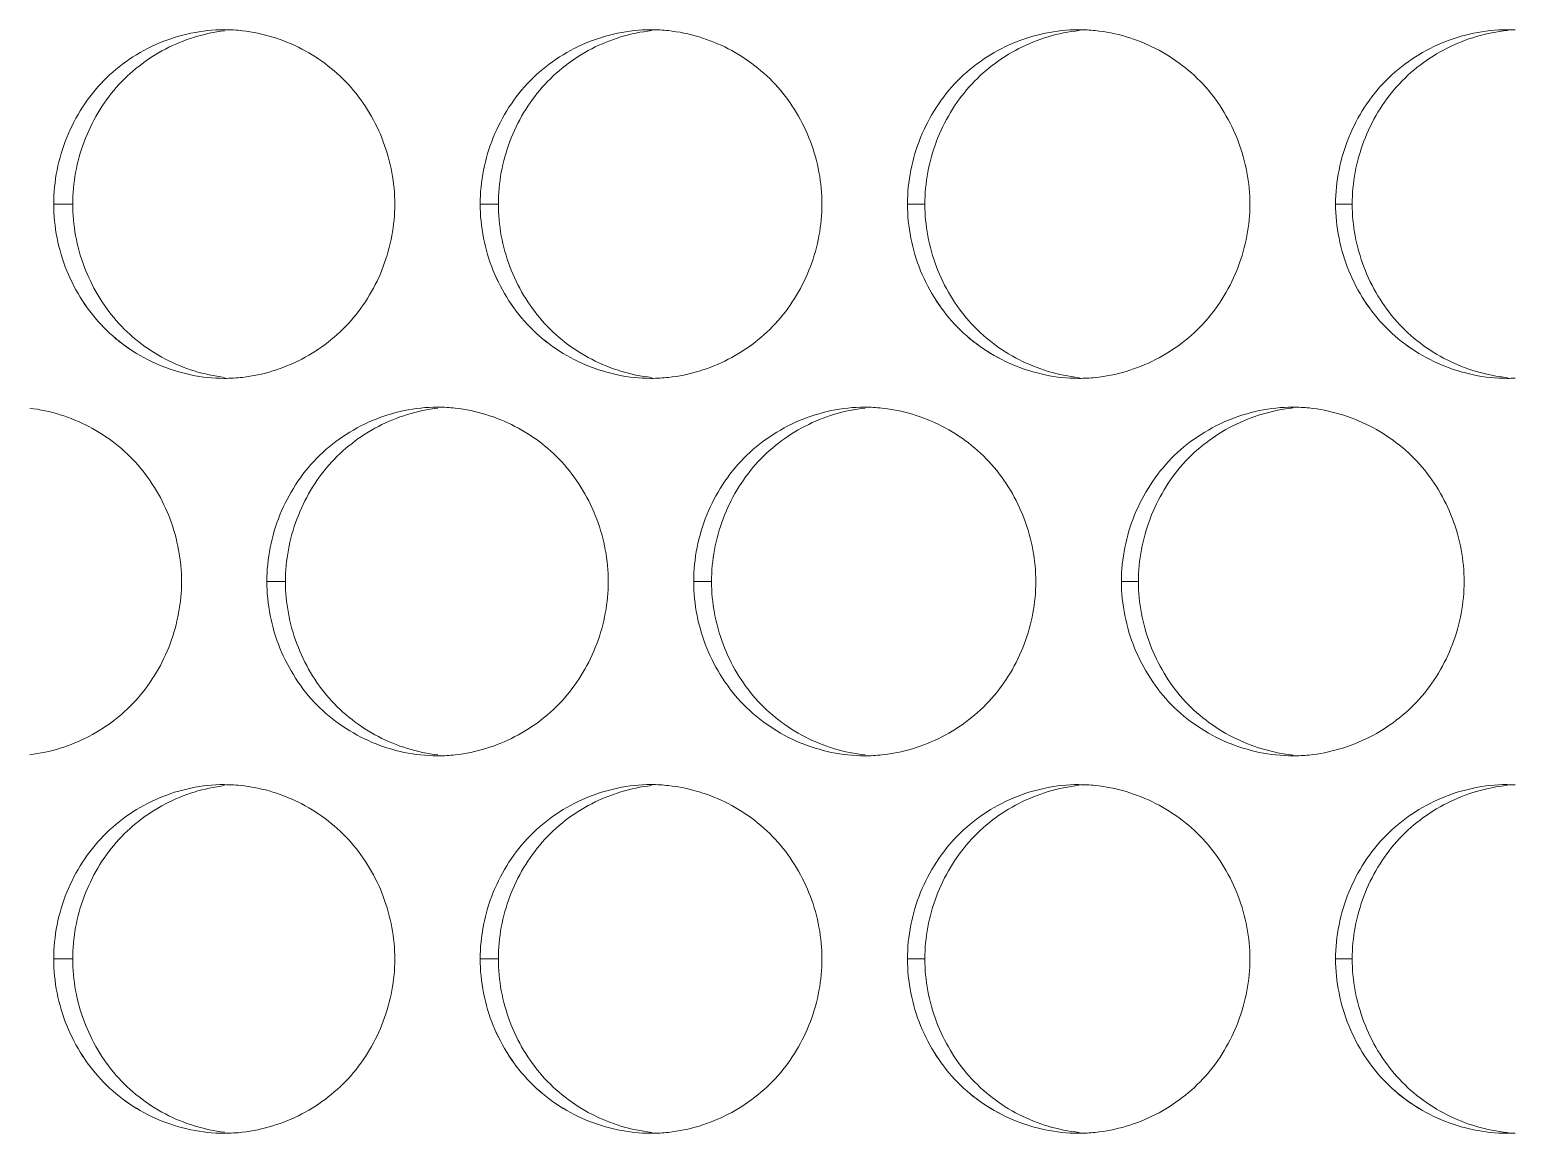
# Model space of a CAD drawing. Header units: millimetres. Extents: x 1177 to 4147, y 93 to 2194.
# Drawn here: x 1637.77 to 1663.32, y 1862.72 to 1881.71 of the extents above; entities that cross this region are included whole.
import ezdxf

# ---------------------------------------------------------------- set-up
doc = ezdxf.new("R2010")
doc.units = ezdxf.units.MM
doc.header["$LTSCALE"] = 0.1
doc.layers.add('标注', color=251, linetype='Continuous', lineweight=9)

msp = doc.modelspace()

# ---------------------------------------------------------------- linework, layer by layer
at = {"layer": '标注'}
for p, q in [((1638.506, 1878.712), (1638.179, 1878.712)), ((1638.506, 1878.712), (1638.179, 1878.712)), ((1645.828, 1878.712), (1645.515, 1878.712)), ((1645.828, 1878.712), (1645.515, 1878.712)), ((1653.166, 1878.712), (1652.866, 1878.712)), ((1653.166, 1878.712), (1652.866, 1878.712)), ((1660.517, 1878.712), (1660.231, 1878.712)), ((1660.517, 1878.712), (1660.231, 1878.712)), ((1642.165, 1872.217), (1641.845, 1872.217)), ((1649.495, 1872.217), (1649.189, 1872.217)), ((1656.84, 1872.217), (1656.547, 1872.217)), ((1638.506, 1865.722), (1638.179, 1865.722)), ((1638.506, 1865.722), (1638.179, 1865.722)), ((1645.828, 1865.722), (1645.515, 1865.722)), ((1645.828, 1865.722), (1645.515, 1865.722)), ((1653.166, 1865.722), (1652.866, 1865.722)), ((1653.166, 1865.722), (1652.866, 1865.722)), ((1660.517, 1865.722), (1660.231, 1865.722)), ((1660.517, 1865.722), (1660.231, 1865.722))]:
    msp.add_line(p, q, dxfattribs=at)
for centre, radius, start, end in [((1641.111, 1878.973), 2.739, 86.5917, 89.9937), ((1641.111, 1878.973), 2.739, 86.5917, 89.9937), ((1641.108, 1878.919), 2.793, 83.4837, 86.5922), ((1641.108, 1878.919), 2.793, 83.4837, 86.5922), ((1648.453, 1878.963), 2.749, 86.7509, 89.9943), ((1648.453, 1878.963), 2.749, 86.7509, 89.9943), ((1648.45, 1878.911), 2.801, 83.7856, 86.7514), ((1648.45, 1878.911), 2.801, 83.7856, 86.7514), ((1655.81, 1878.954), 2.758, 86.9087, 89.9949), ((1655.81, 1878.954), 2.758, 86.9087, 89.9949), ((1655.807, 1878.904), 2.808, 84.085, 86.9091), ((1655.807, 1878.904), 2.808, 84.085, 86.9091), ((1663.181, 1878.945), 2.767, 87.065, 89.9954), ((1663.181, 1878.945), 2.767, 87.065, 89.9954), ((1641.111, 1878.451), 2.739, 270.0063, 273.4083), ((1641.111, 1878.451), 2.739, 270.0063, 273.4083), ((1641.108, 1878.505), 2.793, 273.4078, 276.5163), ((1641.108, 1878.505), 2.793, 273.4078, 276.5163), ((1648.453, 1878.461), 2.749, 270.0057, 273.2491), ((1648.453, 1878.461), 2.749, 270.0057, 273.2491), ((1648.45, 1878.513), 2.801, 273.2486, 276.2144), ((1648.45, 1878.513), 2.801, 273.2486, 276.2144), ((1655.81, 1878.47), 2.758, 270.0051, 273.0913), ((1655.81, 1878.47), 2.758, 270.0051, 273.0913), ((1655.807, 1878.52), 2.808, 273.0909, 275.915), ((1655.807, 1878.52), 2.808, 273.0909, 275.915), ((1663.181, 1878.479), 2.767, 270.0046, 272.935), ((1663.181, 1878.479), 2.767, 270.0046, 272.935), ((1644.78, 1872.473), 2.744, 86.6715, 89.994), ((1644.777, 1872.42), 2.797, 83.635, 86.672), ((1652.13, 1872.463), 2.754, 86.83, 89.9946), ((1652.127, 1872.413), 2.804, 83.9356, 86.8305), ((1659.494, 1872.454), 2.763, 86.987, 89.9951), ((1659.491, 1872.406), 2.811, 84.2338, 86.9874), ((1644.78, 1871.961), 2.744, 270.006, 273.3285), ((1644.777, 1872.014), 2.797, 273.328, 276.365), ((1652.13, 1871.971), 2.754, 270.0054, 273.17), ((1652.127, 1872.021), 2.804, 273.1695, 276.0644), ((1659.494, 1871.98), 2.763, 270.0049, 273.013), ((1659.491, 1872.028), 2.811, 273.0126, 275.7662), ((1641.111, 1865.982), 2.739, 86.5917, 89.9937), ((1641.111, 1865.982), 2.739, 86.5917, 89.9937), ((1641.108, 1865.928), 2.793, 83.4837, 86.5922), ((1641.108, 1865.928), 2.793, 83.4837, 86.5922), ((1648.453, 1865.973), 2.749, 86.7509, 89.9943), ((1648.453, 1865.973), 2.749, 86.7509, 89.9943), ((1648.45, 1865.921), 2.801, 83.7856, 86.7514), ((1648.45, 1865.921), 2.801, 83.7856, 86.7514), ((1655.81, 1865.963), 2.758, 86.9087, 89.9949), ((1655.81, 1865.963), 2.758, 86.9087, 89.9949), ((1655.807, 1865.914), 2.808, 84.085, 86.9091), ((1655.807, 1865.914), 2.808, 84.085, 86.9091), ((1663.181, 1865.954), 2.767, 87.065, 89.9954), ((1663.181, 1865.954), 2.767, 87.065, 89.9954), ((1641.111, 1865.461), 2.739, 270.0063, 273.4083), ((1641.111, 1865.461), 2.739, 270.0063, 273.4083), ((1641.108, 1865.515), 2.793, 273.4078, 276.5163), ((1641.108, 1865.515), 2.793, 273.4078, 276.5163), ((1648.453, 1865.471), 2.749, 270.0057, 273.2491), ((1648.453, 1865.471), 2.749, 270.0057, 273.2491), ((1648.45, 1865.522), 2.801, 273.2486, 276.2144), ((1648.45, 1865.522), 2.801, 273.2486, 276.2144), ((1655.81, 1865.48), 2.758, 270.0051, 273.0913), ((1655.81, 1865.48), 2.758, 270.0051, 273.0913), ((1655.807, 1865.529), 2.808, 273.0909, 275.915), ((1655.807, 1865.529), 2.808, 273.0909, 275.915), ((1663.181, 1865.489), 2.767, 270.0046, 272.935), ((1663.181, 1865.489), 2.767, 270.0046, 272.935)]:
    msp.add_arc(centre, radius, start, end, dxfattribs=at)
for points, knots in [([(1641.119, 1881.694), (1640.766, 1881.653), (1640.067, 1881.436), (1639.201, 1880.759), (1638.642, 1879.805), (1638.506, 1879.076), (1638.506, 1878.712)], [0, 0, 0, 0, 0.247448, 0.496162, 0.747255, 1, 1, 1, 1]), ([(1641.119, 1881.694), (1640.766, 1881.653), (1640.067, 1881.436), (1639.201, 1880.759), (1638.642, 1879.805), (1638.506, 1879.076), (1638.506, 1878.712)], [0, 0, 0, 0, 0.247448, 0.496162, 0.747255, 1, 1, 1, 1]), ([(1644.046, 1878.712), (1644.046, 1879.076), (1643.909, 1879.806), (1643.348, 1880.76), (1642.48, 1881.437), (1641.779, 1881.654), (1641.425, 1881.694)], [0, 0, 0, 0, 0.252469, 0.503469, 0.752319, 1, 1, 1, 1]), ([(1644.046, 1878.712), (1644.046, 1879.076), (1643.909, 1879.806), (1643.348, 1880.76), (1642.48, 1881.437), (1641.779, 1881.654), (1641.425, 1881.694)], [0, 0, 0, 0, 0.252469, 0.503469, 0.752319, 1, 1, 1, 1]), ([(1648.461, 1881.696), (1648.106, 1881.657), (1647.402, 1881.442), (1646.529, 1880.765), (1645.966, 1879.809), (1645.828, 1879.077), (1645.828, 1878.712)], [0, 0, 0, 0, 0.247668, 0.496469, 0.747461, 1, 1, 1, 1]), ([(1648.461, 1881.696), (1648.106, 1881.657), (1647.402, 1881.442), (1646.529, 1880.765), (1645.966, 1879.809), (1645.828, 1879.077), (1645.828, 1878.712)], [0, 0, 0, 0, 0.247668, 0.496469, 0.747461, 1, 1, 1, 1]), ([(1651.395, 1878.712), (1651.395, 1879.077), (1651.256, 1879.81), (1650.69, 1880.766), (1649.815, 1881.442), (1649.11, 1881.657), (1648.754, 1881.696)], [0, 0, 0, 0, 0.252265, 0.503165, 0.752101, 1, 1, 1, 1]), ([(1651.395, 1878.712), (1651.395, 1879.077), (1651.256, 1879.81), (1650.69, 1880.766), (1649.815, 1881.442), (1649.11, 1881.657), (1648.754, 1881.696)], [0, 0, 0, 0, 0.252265, 0.503165, 0.752101, 1, 1, 1, 1]), ([(1655.818, 1881.697), (1655.46, 1881.66), (1654.752, 1881.447), (1653.873, 1880.771), (1653.305, 1879.813), (1653.166, 1879.078), (1653.166, 1878.712)], [0, 0, 0, 0, 0.247878, 0.496764, 0.747659, 1, 1, 1, 1]), ([(1655.818, 1881.697), (1655.46, 1881.66), (1654.752, 1881.447), (1653.873, 1880.771), (1653.305, 1879.813), (1653.166, 1879.078), (1653.166, 1878.712)], [0, 0, 0, 0, 0.247878, 0.496764, 0.747659, 1, 1, 1, 1]), ([(1658.757, 1878.712), (1658.757, 1879.078), (1658.617, 1879.813), (1658.047, 1880.772), (1657.165, 1881.448), (1656.455, 1881.66), (1656.097, 1881.697)], [0, 0, 0, 0, 0.25207, 0.502874, 0.751892, 1, 1, 1, 1]), ([(1658.757, 1878.712), (1658.757, 1879.078), (1658.617, 1879.813), (1658.047, 1880.772), (1657.165, 1881.448), (1656.455, 1881.66), (1656.097, 1881.697)], [0, 0, 0, 0, 0.25207, 0.502874, 0.751892, 1, 1, 1, 1]), ([(1663.188, 1881.699), (1662.829, 1881.663), (1662.116, 1881.453), (1661.23, 1880.778), (1660.657, 1879.817), (1660.517, 1879.079), (1660.517, 1878.712)], [0, 0, 0, 0, 0.248078, 0.497046, 0.747849, 1, 1, 1, 1]), ([(1663.188, 1881.699), (1662.829, 1881.663), (1662.116, 1881.453), (1661.23, 1880.778), (1660.657, 1879.817), (1660.517, 1879.079), (1660.517, 1878.712)], [0, 0, 0, 0, 0.248078, 0.497046, 0.747849, 1, 1, 1, 1]), ([(1638.506, 1878.712), (1638.506, 1878.349), (1638.642, 1877.619), (1639.201, 1876.665), (1640.067, 1875.988), (1640.766, 1875.771), (1641.119, 1875.73)], [0, 0, 0, 0, 0.252745, 0.503838, 0.752552, 1, 1, 1, 1]), ([(1638.506, 1878.712), (1638.506, 1878.349), (1638.642, 1877.619), (1639.201, 1876.665), (1640.067, 1875.988), (1640.766, 1875.771), (1641.119, 1875.73)], [0, 0, 0, 0, 0.252745, 0.503838, 0.752552, 1, 1, 1, 1]), ([(1641.425, 1875.73), (1641.779, 1875.77), (1642.48, 1875.988), (1643.348, 1876.664), (1643.909, 1877.618), (1644.046, 1878.348), (1644.046, 1878.712)], [0, 0, 0, 0, 0.247681, 0.496531, 0.747531, 1, 1, 1, 1]), ([(1641.425, 1875.73), (1641.779, 1875.77), (1642.48, 1875.988), (1643.348, 1876.664), (1643.909, 1877.618), (1644.046, 1878.348), (1644.046, 1878.712)], [0, 0, 0, 0, 0.247681, 0.496531, 0.747531, 1, 1, 1, 1]), ([(1645.828, 1878.712), (1645.828, 1878.347), (1645.966, 1877.615), (1646.529, 1876.659), (1647.402, 1875.982), (1648.106, 1875.767), (1648.461, 1875.728)], [0, 0, 0, 0, 0.252539, 0.503531, 0.752332, 1, 1, 1, 1]), ([(1645.828, 1878.712), (1645.828, 1878.347), (1645.966, 1877.615), (1646.529, 1876.659), (1647.402, 1875.982), (1648.106, 1875.767), (1648.461, 1875.728)], [0, 0, 0, 0, 0.252539, 0.503531, 0.752332, 1, 1, 1, 1]), ([(1648.754, 1875.728), (1649.11, 1875.767), (1649.815, 1875.982), (1650.69, 1876.658), (1651.256, 1877.614), (1651.395, 1878.347), (1651.395, 1878.712)], [0, 0, 0, 0, 0.247899, 0.496835, 0.747735, 1, 1, 1, 1]), ([(1648.754, 1875.728), (1649.11, 1875.767), (1649.815, 1875.982), (1650.69, 1876.658), (1651.256, 1877.614), (1651.395, 1878.347), (1651.395, 1878.712)], [0, 0, 0, 0, 0.247899, 0.496835, 0.747735, 1, 1, 1, 1]), ([(1653.166, 1878.712), (1653.166, 1878.346), (1653.305, 1877.611), (1653.873, 1876.653), (1654.752, 1875.977), (1655.46, 1875.764), (1655.818, 1875.727)], [0, 0, 0, 0, 0.252341, 0.503236, 0.752122, 1, 1, 1, 1]), ([(1653.166, 1878.712), (1653.166, 1878.346), (1653.305, 1877.611), (1653.873, 1876.653), (1654.752, 1875.977), (1655.46, 1875.764), (1655.818, 1875.727)], [0, 0, 0, 0, 0.252341, 0.503236, 0.752122, 1, 1, 1, 1]), ([(1656.097, 1875.727), (1656.455, 1875.764), (1657.165, 1875.977), (1658.047, 1876.652), (1658.617, 1877.611), (1658.757, 1878.346), (1658.757, 1878.712)], [0, 0, 0, 0, 0.248108, 0.497126, 0.74793, 1, 1, 1, 1]), ([(1656.097, 1875.727), (1656.455, 1875.764), (1657.165, 1875.977), (1658.047, 1876.652), (1658.617, 1877.611), (1658.757, 1878.346), (1658.757, 1878.712)], [0, 0, 0, 0, 0.248108, 0.497126, 0.74793, 1, 1, 1, 1]), ([(1660.517, 1878.712), (1660.517, 1878.345), (1660.657, 1877.607), (1661.23, 1876.647), (1662.116, 1875.971), (1662.829, 1875.761), (1663.188, 1875.726)], [0, 0, 0, 0, 0.252151, 0.502954, 0.751922, 1, 1, 1, 1]), ([(1660.517, 1878.712), (1660.517, 1878.345), (1660.657, 1877.607), (1661.23, 1876.647), (1662.116, 1875.971), (1662.829, 1875.761), (1663.188, 1875.726)], [0, 0, 0, 0, 0.252151, 0.502954, 0.751922, 1, 1, 1, 1]), ([(1638.405, 1877.565), (1638.55, 1877.206), (1638.977, 1876.537), (1639.636, 1876.094), (1639.99, 1875.944)], [0, 0, 0, 0, 0.502056, 1, 1, 1, 1]), ([(1645.741, 1877.565), (1645.887, 1877.206), (1646.315, 1876.536), (1646.976, 1876.094), (1647.33, 1875.944)], [0, 0, 0, 0, 0.501859, 1, 1, 1, 1]), ([(1653.093, 1877.565), (1653.239, 1877.206), (1653.668, 1876.536), (1654.33, 1876.094), (1654.684, 1875.944)], [0, 0, 0, 0, 0.501671, 1, 1, 1, 1]), ([(1660.459, 1877.565), (1660.605, 1877.206), (1661.035, 1876.536), (1661.698, 1876.093), (1662.053, 1875.944)], [0, 0, 0, 0, 0.501492, 1, 1, 1, 1]), ([(1640.378, 1872.217), (1640.378, 1872.58), (1640.241, 1873.309), (1639.683, 1874.261), (1638.818, 1874.939), (1638.119, 1875.157), (1637.766, 1875.198)], [0, 0, 0, 0, 0.252574, 0.503626, 0.752432, 1, 1, 1, 1]), ([(1644.789, 1875.2), (1644.434, 1875.16), (1643.733, 1874.944), (1642.863, 1874.267), (1642.302, 1873.312), (1642.165, 1872.581), (1642.165, 1872.217)], [0, 0, 0, 0, 0.247559, 0.496317, 0.747359, 1, 1, 1, 1]), ([(1647.719, 1872.217), (1647.719, 1872.581), (1647.581, 1873.312), (1647.018, 1874.268), (1646.146, 1874.944), (1645.443, 1875.16), (1645.087, 1875.2)], [0, 0, 0, 0, 0.252366, 0.503316, 0.752209, 1, 1, 1, 1]), ([(1652.138, 1875.201), (1651.781, 1875.163), (1651.075, 1874.949), (1650.199, 1874.273), (1649.633, 1873.316), (1649.495, 1872.582), (1649.495, 1872.217)], [0, 0, 0, 0, 0.247774, 0.496618, 0.747561, 1, 1, 1, 1]), ([(1655.074, 1872.217), (1655.074, 1872.582), (1654.935, 1873.316), (1654.367, 1874.274), (1653.488, 1874.95), (1652.781, 1875.163), (1652.423, 1875.201)], [0, 0, 0, 0, 0.252166, 0.503018, 0.751995, 1, 1, 1, 1]), ([(1659.501, 1875.203), (1659.143, 1875.166), (1658.433, 1874.955), (1657.55, 1874.279), (1656.979, 1873.32), (1656.84, 1872.583), (1656.84, 1872.217)], [0, 0, 0, 0, 0.247979, 0.496907, 0.747755, 1, 1, 1, 1]), ([(1662.443, 1872.217), (1662.443, 1872.583), (1662.303, 1873.32), (1661.73, 1874.28), (1660.845, 1874.955), (1660.133, 1875.166), (1659.774, 1875.203)], [0, 0, 0, 0, 0.251975, 0.502732, 0.751792, 1, 1, 1, 1]), ([(1637.766, 1869.236), (1638.119, 1869.277), (1638.818, 1869.495), (1639.683, 1870.172), (1640.241, 1871.125), (1640.378, 1871.854), (1640.378, 1872.217)], [0, 0, 0, 0, 0.247568, 0.496374, 0.747426, 1, 1, 1, 1]), ([(1642.165, 1872.217), (1642.165, 1871.853), (1642.302, 1871.122), (1642.863, 1870.167), (1643.733, 1869.49), (1644.434, 1869.274), (1644.789, 1869.234)], [0, 0, 0, 0, 0.252641, 0.503683, 0.752441, 1, 1, 1, 1]), ([(1645.087, 1869.234), (1645.443, 1869.274), (1646.146, 1869.49), (1647.018, 1870.166), (1647.581, 1871.121), (1647.719, 1871.853), (1647.719, 1872.217)], [0, 0, 0, 0, 0.247791, 0.496684, 0.747634, 1, 1, 1, 1]), ([(1649.495, 1872.217), (1649.495, 1871.852), (1649.633, 1871.118), (1650.199, 1870.161), (1651.075, 1869.484), (1651.781, 1869.271), (1652.138, 1869.233)], [0, 0, 0, 0, 0.252439, 0.503382, 0.752226, 1, 1, 1, 1]), ([(1652.423, 1869.232), (1652.781, 1869.27), (1653.488, 1869.484), (1654.367, 1870.16), (1654.935, 1871.117), (1655.074, 1871.851), (1655.074, 1872.217)], [0, 0, 0, 0, 0.248005, 0.496982, 0.747834, 1, 1, 1, 1]), ([(1656.84, 1872.217), (1656.84, 1871.85), (1656.979, 1871.114), (1657.55, 1870.154), (1658.433, 1869.479), (1659.143, 1869.267), (1659.501, 1869.231)], [0, 0, 0, 0, 0.252245, 0.503093, 0.752021, 1, 1, 1, 1]), ([(1659.774, 1869.231), (1660.133, 1869.267), (1660.845, 1869.479), (1661.73, 1870.154), (1662.303, 1871.114), (1662.443, 1871.85), (1662.443, 1872.217)], [0, 0, 0, 0, 0.248208, 0.497268, 0.748025, 1, 1, 1, 1]), ([(1641.119, 1868.704), (1640.766, 1868.663), (1640.067, 1868.446), (1639.201, 1867.769), (1638.642, 1866.815), (1638.506, 1866.085), (1638.506, 1865.722)], [0, 0, 0, 0, 0.247448, 0.496162, 0.747255, 1, 1, 1, 1]), ([(1641.119, 1868.704), (1640.766, 1868.663), (1640.067, 1868.446), (1639.201, 1867.769), (1638.642, 1866.815), (1638.506, 1866.085), (1638.506, 1865.722)], [0, 0, 0, 0, 0.247448, 0.496162, 0.747255, 1, 1, 1, 1]), ([(1644.046, 1865.722), (1644.046, 1866.085), (1643.909, 1866.815), (1643.348, 1867.769), (1642.48, 1868.446), (1641.779, 1868.663), (1641.425, 1868.704)], [0, 0, 0, 0, 0.252469, 0.503469, 0.752319, 1, 1, 1, 1]), ([(1644.046, 1865.722), (1644.046, 1866.085), (1643.909, 1866.815), (1643.348, 1867.769), (1642.48, 1868.446), (1641.779, 1868.663), (1641.425, 1868.704)], [0, 0, 0, 0, 0.252469, 0.503469, 0.752319, 1, 1, 1, 1]), ([(1648.461, 1868.705), (1648.106, 1868.666), (1647.402, 1868.451), (1646.529, 1867.775), (1645.966, 1866.819), (1645.828, 1866.086), (1645.828, 1865.722)], [0, 0, 0, 0, 0.247668, 0.496469, 0.747461, 1, 1, 1, 1]), ([(1648.461, 1868.705), (1648.106, 1868.666), (1647.402, 1868.451), (1646.529, 1867.775), (1645.966, 1866.819), (1645.828, 1866.086), (1645.828, 1865.722)], [0, 0, 0, 0, 0.247668, 0.496469, 0.747461, 1, 1, 1, 1]), ([(1651.395, 1865.722), (1651.395, 1866.086), (1651.256, 1866.819), (1650.69, 1867.776), (1649.815, 1868.452), (1649.11, 1868.667), (1648.754, 1868.705)], [0, 0, 0, 0, 0.252265, 0.503165, 0.752101, 1, 1, 1, 1]), ([(1651.395, 1865.722), (1651.395, 1866.086), (1651.256, 1866.819), (1650.69, 1867.776), (1649.815, 1868.452), (1649.11, 1868.667), (1648.754, 1868.705)], [0, 0, 0, 0, 0.252265, 0.503165, 0.752101, 1, 1, 1, 1]), ([(1655.818, 1868.707), (1655.46, 1868.67), (1654.752, 1868.457), (1653.873, 1867.781), (1653.305, 1866.822), (1653.166, 1866.088), (1653.166, 1865.722)], [0, 0, 0, 0, 0.247878, 0.496764, 0.747659, 1, 1, 1, 1]), ([(1655.818, 1868.707), (1655.46, 1868.67), (1654.752, 1868.457), (1653.873, 1867.781), (1653.305, 1866.822), (1653.166, 1866.088), (1653.166, 1865.722)], [0, 0, 0, 0, 0.247878, 0.496764, 0.747659, 1, 1, 1, 1]), ([(1658.757, 1865.722), (1658.757, 1866.088), (1658.617, 1866.823), (1658.047, 1867.782), (1657.165, 1868.457), (1656.455, 1868.67), (1656.097, 1868.707)], [0, 0, 0, 0, 0.25207, 0.502874, 0.751892, 1, 1, 1, 1]), ([(1658.757, 1865.722), (1658.757, 1866.088), (1658.617, 1866.823), (1658.047, 1867.782), (1657.165, 1868.457), (1656.455, 1868.67), (1656.097, 1868.707)], [0, 0, 0, 0, 0.25207, 0.502874, 0.751892, 1, 1, 1, 1]), ([(1663.188, 1868.708), (1662.829, 1868.673), (1662.116, 1868.462), (1661.23, 1867.787), (1660.657, 1866.826), (1660.517, 1866.089), (1660.517, 1865.722)], [0, 0, 0, 0, 0.248078, 0.497046, 0.747849, 1, 1, 1, 1]), ([(1663.188, 1868.708), (1662.829, 1868.673), (1662.116, 1868.462), (1661.23, 1867.787), (1660.657, 1866.826), (1660.517, 1866.089), (1660.517, 1865.722)], [0, 0, 0, 0, 0.248078, 0.497046, 0.747849, 1, 1, 1, 1]), ([(1638.506, 1865.722), (1638.506, 1865.358), (1638.642, 1864.629), (1639.201, 1863.675), (1640.067, 1862.998), (1640.766, 1862.78), (1641.119, 1862.74)], [0, 0, 0, 0, 0.252745, 0.503838, 0.752552, 1, 1, 1, 1]), ([(1638.506, 1865.722), (1638.506, 1865.358), (1638.642, 1864.629), (1639.201, 1863.675), (1640.067, 1862.998), (1640.766, 1862.78), (1641.119, 1862.74)], [0, 0, 0, 0, 0.252745, 0.503838, 0.752552, 1, 1, 1, 1]), ([(1641.425, 1862.74), (1641.779, 1862.78), (1642.48, 1862.997), (1643.348, 1863.674), (1643.909, 1864.628), (1644.046, 1865.358), (1644.046, 1865.722)], [0, 0, 0, 0, 0.247681, 0.496531, 0.747531, 1, 1, 1, 1]), ([(1641.425, 1862.74), (1641.779, 1862.78), (1642.48, 1862.997), (1643.348, 1863.674), (1643.909, 1864.628), (1644.046, 1865.358), (1644.046, 1865.722)], [0, 0, 0, 0, 0.247681, 0.496531, 0.747531, 1, 1, 1, 1]), ([(1645.828, 1865.722), (1645.828, 1865.357), (1645.966, 1864.625), (1646.529, 1863.668), (1647.402, 1862.992), (1648.106, 1862.777), (1648.461, 1862.738)], [0, 0, 0, 0, 0.252539, 0.503531, 0.752332, 1, 1, 1, 1]), ([(1645.828, 1865.722), (1645.828, 1865.357), (1645.966, 1864.625), (1646.529, 1863.668), (1647.402, 1862.992), (1648.106, 1862.777), (1648.461, 1862.738)], [0, 0, 0, 0, 0.252539, 0.503531, 0.752332, 1, 1, 1, 1]), ([(1648.754, 1862.738), (1649.11, 1862.777), (1649.815, 1862.992), (1650.69, 1863.668), (1651.256, 1864.624), (1651.395, 1865.357), (1651.395, 1865.722)], [0, 0, 0, 0, 0.247899, 0.496835, 0.747735, 1, 1, 1, 1]), ([(1648.754, 1862.738), (1649.11, 1862.777), (1649.815, 1862.992), (1650.69, 1863.668), (1651.256, 1864.624), (1651.395, 1865.357), (1651.395, 1865.722)], [0, 0, 0, 0, 0.247899, 0.496835, 0.747735, 1, 1, 1, 1]), ([(1653.166, 1865.722), (1653.166, 1865.356), (1653.305, 1864.621), (1653.873, 1863.662), (1654.752, 1862.986), (1655.46, 1862.774), (1655.818, 1862.737)], [0, 0, 0, 0, 0.252341, 0.503236, 0.752122, 1, 1, 1, 1]), ([(1653.166, 1865.722), (1653.166, 1865.356), (1653.305, 1864.621), (1653.873, 1863.662), (1654.752, 1862.986), (1655.46, 1862.774), (1655.818, 1862.737)], [0, 0, 0, 0, 0.252341, 0.503236, 0.752122, 1, 1, 1, 1]), ([(1656.097, 1862.737), (1656.455, 1862.774), (1657.165, 1862.986), (1658.047, 1863.662), (1658.617, 1864.62), (1658.757, 1865.356), (1658.757, 1865.722)], [0, 0, 0, 0, 0.248108, 0.497126, 0.74793, 1, 1, 1, 1]), ([(1656.097, 1862.737), (1656.455, 1862.774), (1657.165, 1862.986), (1658.047, 1863.662), (1658.617, 1864.62), (1658.757, 1865.356), (1658.757, 1865.722)], [0, 0, 0, 0, 0.248108, 0.497126, 0.74793, 1, 1, 1, 1]), ([(1660.517, 1865.722), (1660.517, 1865.355), (1660.657, 1864.617), (1661.23, 1863.656), (1662.116, 1862.981), (1662.829, 1862.771), (1663.188, 1862.735)], [0, 0, 0, 0, 0.252151, 0.502954, 0.751922, 1, 1, 1, 1]), ([(1660.517, 1865.722), (1660.517, 1865.355), (1660.657, 1864.617), (1661.23, 1863.656), (1662.116, 1862.981), (1662.829, 1862.771), (1663.188, 1862.735)], [0, 0, 0, 0, 0.252151, 0.502954, 0.751922, 1, 1, 1, 1]), ([(1638.405, 1864.574), (1638.55, 1864.216), (1638.977, 1863.546), (1639.636, 1863.103), (1639.99, 1862.953)], [0, 0, 0, 0, 0.502056, 1, 1, 1, 1]), ([(1645.741, 1864.574), (1645.887, 1864.216), (1646.315, 1863.546), (1646.976, 1863.103), (1647.33, 1862.953)], [0, 0, 0, 0, 0.501859, 1, 1, 1, 1]), ([(1653.093, 1864.574), (1653.239, 1864.215), (1653.668, 1863.545), (1654.33, 1863.103), (1654.684, 1862.953)], [0, 0, 0, 0, 0.501671, 1, 1, 1, 1]), ([(1660.459, 1864.574), (1660.605, 1864.215), (1661.035, 1863.545), (1661.698, 1863.103), (1662.053, 1862.953)], [0, 0, 0, 0, 0.501492, 1, 1, 1, 1])]:
    msp.add_open_spline(points, degree=3, knots=knots, dxfattribs=at)
for points in [[(1639.99, 1881.48), (1639.636, 1881.33), (1639.305, 1881.107), (1639.037, 1880.833)], [(1639.99, 1881.48), (1639.636, 1881.33), (1639.305, 1881.107), (1639.037, 1880.833)], [(1641.111, 1881.712), (1640.73, 1881.712), (1640.341, 1881.629), (1639.99, 1881.48)], [(1641.111, 1881.712), (1640.73, 1881.712), (1640.341, 1881.629), (1639.99, 1881.48)], [(1647.33, 1881.48), (1646.976, 1881.33), (1646.644, 1881.107), (1646.375, 1880.833)], [(1647.33, 1881.48), (1646.976, 1881.33), (1646.644, 1881.107), (1646.375, 1880.833)], [(1648.454, 1881.712), (1648.071, 1881.712), (1647.682, 1881.629), (1647.33, 1881.48)], [(1648.454, 1881.712), (1648.071, 1881.712), (1647.682, 1881.629), (1647.33, 1881.48)], [(1654.684, 1881.48), (1654.33, 1881.33), (1653.997, 1881.108), (1653.727, 1880.833)], [(1654.684, 1881.48), (1654.33, 1881.33), (1653.997, 1881.108), (1653.727, 1880.833)], [(1655.81, 1881.712), (1655.427, 1881.712), (1655.037, 1881.629), (1654.684, 1881.48)], [(1655.81, 1881.712), (1655.427, 1881.712), (1655.037, 1881.629), (1654.684, 1881.48)], [(1662.053, 1881.48), (1661.698, 1881.33), (1661.365, 1881.108), (1661.094, 1880.833)], [(1662.053, 1881.48), (1661.698, 1881.33), (1661.365, 1881.108), (1661.094, 1880.833)], [(1663.181, 1881.712), (1662.797, 1881.712), (1662.407, 1881.629), (1662.053, 1881.48)], [(1663.181, 1881.712), (1662.797, 1881.712), (1662.407, 1881.629), (1662.053, 1881.48)], [(1639.037, 1880.833), (1638.766, 1880.556), (1638.55, 1880.218), (1638.405, 1879.859)], [(1639.037, 1880.833), (1638.766, 1880.556), (1638.55, 1880.218), (1638.405, 1879.859)], [(1646.375, 1880.833), (1646.104, 1880.556), (1645.887, 1880.218), (1645.741, 1879.859)], [(1646.375, 1880.833), (1646.104, 1880.556), (1645.887, 1880.218), (1645.741, 1879.859)], [(1653.727, 1880.833), (1653.456, 1880.556), (1653.239, 1880.218), (1653.093, 1879.859)], [(1653.727, 1880.833), (1653.456, 1880.556), (1653.239, 1880.218), (1653.093, 1879.859)], [(1661.094, 1880.833), (1660.822, 1880.556), (1660.605, 1880.218), (1660.459, 1879.859)], [(1661.094, 1880.833), (1660.822, 1880.556), (1660.605, 1880.218), (1660.459, 1879.859)], [(1638.405, 1879.859), (1638.258, 1879.498), (1638.179, 1879.102), (1638.179, 1878.712)], [(1638.405, 1879.859), (1638.258, 1879.498), (1638.179, 1879.102), (1638.179, 1878.712)], [(1645.741, 1879.859), (1645.595, 1879.498), (1645.515, 1879.102), (1645.515, 1878.712)], [(1645.741, 1879.859), (1645.595, 1879.498), (1645.515, 1879.102), (1645.515, 1878.712)], [(1653.093, 1879.859), (1652.946, 1879.498), (1652.866, 1879.102), (1652.866, 1878.712)], [(1653.093, 1879.859), (1652.946, 1879.498), (1652.866, 1879.102), (1652.866, 1878.712)], [(1660.459, 1879.859), (1660.312, 1879.498), (1660.231, 1879.102), (1660.231, 1878.712)], [(1660.459, 1879.859), (1660.312, 1879.498), (1660.231, 1879.102), (1660.231, 1878.712)], [(1638.179, 1878.712), (1638.179, 1878.322), (1638.258, 1877.926), (1638.405, 1877.565)], [(1638.179, 1878.712), (1638.179, 1878.322), (1638.258, 1877.926), (1638.405, 1877.565)], [(1645.515, 1878.712), (1645.515, 1878.322), (1645.595, 1877.926), (1645.741, 1877.565)], [(1645.515, 1878.712), (1645.515, 1878.322), (1645.595, 1877.926), (1645.741, 1877.565)], [(1652.866, 1878.712), (1652.866, 1878.322), (1652.946, 1877.926), (1653.093, 1877.565)], [(1652.866, 1878.712), (1652.866, 1878.322), (1652.946, 1877.926), (1653.093, 1877.565)], [(1660.231, 1878.712), (1660.231, 1878.322), (1660.312, 1877.926), (1660.459, 1877.565)], [(1660.231, 1878.712), (1660.231, 1878.322), (1660.312, 1877.926), (1660.459, 1877.565)], [(1638.405, 1877.565), (1638.55, 1877.206), (1638.766, 1876.868), (1639.037, 1876.591)], [(1645.741, 1877.565), (1645.887, 1877.206), (1646.104, 1876.868), (1646.375, 1876.591)], [(1653.093, 1877.565), (1653.239, 1877.206), (1653.456, 1876.868), (1653.727, 1876.591)], [(1660.459, 1877.565), (1660.605, 1877.206), (1660.822, 1876.868), (1661.094, 1876.591)], [(1639.037, 1876.591), (1639.305, 1876.317), (1639.636, 1876.094), (1639.99, 1875.944)], [(1646.375, 1876.591), (1646.644, 1876.317), (1646.976, 1876.094), (1647.33, 1875.944)], [(1653.727, 1876.591), (1653.997, 1876.317), (1654.33, 1876.094), (1654.684, 1875.944)], [(1661.094, 1876.591), (1661.365, 1876.316), (1661.698, 1876.094), (1662.053, 1875.944)], [(1639.99, 1875.944), (1640.341, 1875.795), (1640.73, 1875.712), (1641.111, 1875.712)], [(1639.99, 1875.944), (1640.341, 1875.795), (1640.73, 1875.712), (1641.111, 1875.712)], [(1647.33, 1875.944), (1647.682, 1875.795), (1648.071, 1875.712), (1648.454, 1875.712)], [(1647.33, 1875.944), (1647.682, 1875.795), (1648.071, 1875.712), (1648.454, 1875.712)], [(1654.684, 1875.944), (1655.037, 1875.795), (1655.427, 1875.712), (1655.81, 1875.712)], [(1654.684, 1875.944), (1655.037, 1875.795), (1655.427, 1875.712), (1655.81, 1875.712)], [(1662.053, 1875.944), (1662.407, 1875.795), (1662.797, 1875.712), (1663.181, 1875.712)], [(1662.053, 1875.944), (1662.407, 1875.795), (1662.797, 1875.712), (1663.181, 1875.712)], [(1644.781, 1875.217), (1644.398, 1875.217), (1644.01, 1875.134), (1643.658, 1874.985)], [(1652.13, 1875.217), (1651.747, 1875.217), (1651.358, 1875.134), (1651.005, 1874.985)], [(1659.494, 1875.217), (1659.11, 1875.217), (1658.72, 1875.134), (1658.367, 1874.985)], [(1643.658, 1874.985), (1643.304, 1874.835), (1642.973, 1874.612), (1642.704, 1874.337)], [(1651.005, 1874.985), (1650.651, 1874.835), (1650.319, 1874.612), (1650.049, 1874.337)], [(1658.367, 1874.985), (1658.012, 1874.835), (1657.679, 1874.612), (1657.409, 1874.337)], [(1642.704, 1874.337), (1642.433, 1874.061), (1642.217, 1873.723), (1642.071, 1873.364)], [(1650.049, 1874.337), (1649.778, 1874.061), (1649.561, 1873.723), (1649.415, 1873.364)], [(1657.409, 1874.337), (1657.138, 1874.061), (1656.92, 1873.723), (1656.774, 1873.364)], [(1642.071, 1873.364), (1641.925, 1873.003), (1641.845, 1872.607), (1641.845, 1872.217)], [(1649.415, 1873.364), (1649.269, 1873.003), (1649.189, 1872.607), (1649.189, 1872.217)], [(1656.774, 1873.364), (1656.627, 1873.003), (1656.547, 1872.607), (1656.547, 1872.217)], [(1641.845, 1872.217), (1641.845, 1871.827), (1641.925, 1871.431), (1642.071, 1871.07)], [(1649.189, 1872.217), (1649.189, 1871.827), (1649.269, 1871.431), (1649.415, 1871.07)], [(1656.547, 1872.217), (1656.547, 1871.827), (1656.627, 1871.431), (1656.774, 1871.07)], [(1642.071, 1871.07), (1642.217, 1870.711), (1642.433, 1870.373), (1642.704, 1870.096)], [(1649.415, 1871.07), (1649.561, 1870.711), (1649.778, 1870.373), (1650.049, 1870.096)], [(1656.774, 1871.07), (1656.92, 1870.711), (1657.138, 1870.373), (1657.409, 1870.096)], [(1642.704, 1870.096), (1642.973, 1869.821), (1643.304, 1869.599), (1643.658, 1869.449)], [(1650.049, 1870.096), (1650.319, 1869.821), (1650.651, 1869.598), (1651.005, 1869.449)], [(1657.409, 1870.096), (1657.679, 1869.821), (1658.012, 1869.598), (1658.367, 1869.449)], [(1643.658, 1869.449), (1644.01, 1869.3), (1644.398, 1869.217), (1644.781, 1869.217)], [(1651.005, 1869.449), (1651.358, 1869.3), (1651.747, 1869.217), (1652.13, 1869.217)], [(1658.367, 1869.449), (1658.72, 1869.3), (1659.11, 1869.217), (1659.494, 1869.217)], [(1641.111, 1868.722), (1640.73, 1868.722), (1640.341, 1868.639), (1639.99, 1868.49)], [(1641.111, 1868.722), (1640.73, 1868.722), (1640.341, 1868.639), (1639.99, 1868.49)], [(1648.454, 1868.722), (1648.071, 1868.722), (1647.682, 1868.639), (1647.33, 1868.49)], [(1648.454, 1868.722), (1648.071, 1868.722), (1647.682, 1868.639), (1647.33, 1868.49)], [(1655.81, 1868.722), (1655.427, 1868.722), (1655.037, 1868.639), (1654.684, 1868.49)], [(1655.81, 1868.722), (1655.427, 1868.722), (1655.037, 1868.639), (1654.684, 1868.49)], [(1663.181, 1868.722), (1662.797, 1868.722), (1662.407, 1868.639), (1662.053, 1868.49)], [(1663.181, 1868.722), (1662.797, 1868.722), (1662.407, 1868.639), (1662.053, 1868.49)], [(1639.99, 1868.49), (1639.636, 1868.34), (1639.305, 1868.117), (1639.037, 1867.842)], [(1639.99, 1868.49), (1639.636, 1868.34), (1639.305, 1868.117), (1639.037, 1867.842)], [(1647.33, 1868.49), (1646.976, 1868.34), (1646.644, 1868.117), (1646.375, 1867.842)], [(1647.33, 1868.49), (1646.976, 1868.34), (1646.644, 1868.117), (1646.375, 1867.842)], [(1654.684, 1868.49), (1654.33, 1868.34), (1653.997, 1868.117), (1653.727, 1867.842)], [(1654.684, 1868.49), (1654.33, 1868.34), (1653.997, 1868.117), (1653.727, 1867.842)], [(1662.053, 1868.49), (1661.698, 1868.34), (1661.365, 1868.117), (1661.094, 1867.842)], [(1662.053, 1868.49), (1661.698, 1868.34), (1661.365, 1868.117), (1661.094, 1867.842)], [(1639.037, 1867.842), (1638.766, 1867.566), (1638.55, 1867.227), (1638.405, 1866.869)], [(1639.037, 1867.842), (1638.766, 1867.566), (1638.55, 1867.227), (1638.405, 1866.869)], [(1646.375, 1867.842), (1646.104, 1867.566), (1645.887, 1867.228), (1645.741, 1866.869)], [(1646.375, 1867.842), (1646.104, 1867.566), (1645.887, 1867.228), (1645.741, 1866.869)], [(1653.727, 1867.842), (1653.456, 1867.566), (1653.239, 1867.228), (1653.093, 1866.869)], [(1653.727, 1867.842), (1653.456, 1867.566), (1653.239, 1867.228), (1653.093, 1866.869)], [(1661.094, 1867.842), (1660.822, 1867.566), (1660.605, 1867.228), (1660.459, 1866.869)], [(1661.094, 1867.842), (1660.822, 1867.566), (1660.605, 1867.228), (1660.459, 1866.869)], [(1638.405, 1866.869), (1638.258, 1866.508), (1638.179, 1866.111), (1638.179, 1865.722)], [(1638.405, 1866.869), (1638.258, 1866.508), (1638.179, 1866.111), (1638.179, 1865.722)], [(1645.741, 1866.869), (1645.595, 1866.508), (1645.515, 1866.111), (1645.515, 1865.722)], [(1645.741, 1866.869), (1645.595, 1866.508), (1645.515, 1866.111), (1645.515, 1865.722)], [(1653.093, 1866.869), (1652.946, 1866.508), (1652.866, 1866.111), (1652.866, 1865.722)], [(1653.093, 1866.869), (1652.946, 1866.508), (1652.866, 1866.111), (1652.866, 1865.722)], [(1660.459, 1866.869), (1660.312, 1866.508), (1660.231, 1866.112), (1660.231, 1865.722)], [(1660.459, 1866.869), (1660.312, 1866.508), (1660.231, 1866.112), (1660.231, 1865.722)], [(1638.179, 1865.722), (1638.179, 1865.332), (1638.258, 1864.936), (1638.405, 1864.574)], [(1638.179, 1865.722), (1638.179, 1865.332), (1638.258, 1864.936), (1638.405, 1864.574)], [(1645.515, 1865.722), (1645.515, 1865.332), (1645.595, 1864.936), (1645.741, 1864.574)], [(1645.515, 1865.722), (1645.515, 1865.332), (1645.595, 1864.936), (1645.741, 1864.574)], [(1652.866, 1865.722), (1652.866, 1865.332), (1652.946, 1864.936), (1653.093, 1864.574)], [(1652.866, 1865.722), (1652.866, 1865.332), (1652.946, 1864.936), (1653.093, 1864.574)], [(1660.231, 1865.722), (1660.231, 1865.332), (1660.312, 1864.935), (1660.459, 1864.574)], [(1660.231, 1865.722), (1660.231, 1865.332), (1660.312, 1864.935), (1660.459, 1864.574)], [(1638.405, 1864.574), (1638.55, 1864.216), (1638.766, 1863.878), (1639.037, 1863.601)], [(1645.741, 1864.574), (1645.887, 1864.216), (1646.104, 1863.878), (1646.375, 1863.601)], [(1653.093, 1864.574), (1653.239, 1864.216), (1653.456, 1863.877), (1653.727, 1863.601)], [(1660.459, 1864.574), (1660.605, 1864.216), (1660.822, 1863.877), (1661.094, 1863.601)], [(1639.037, 1863.601), (1639.305, 1863.326), (1639.636, 1863.103), (1639.99, 1862.953)], [(1646.375, 1863.601), (1646.644, 1863.326), (1646.976, 1863.103), (1647.33, 1862.953)], [(1653.727, 1863.601), (1653.997, 1863.326), (1654.33, 1863.103), (1654.684, 1862.953)], [(1661.094, 1863.601), (1661.365, 1863.326), (1661.698, 1863.103), (1662.053, 1862.953)], [(1639.99, 1862.953), (1640.341, 1862.804), (1640.73, 1862.722), (1641.111, 1862.722)], [(1639.99, 1862.953), (1640.341, 1862.804), (1640.73, 1862.722), (1641.111, 1862.722)], [(1647.33, 1862.953), (1647.682, 1862.804), (1648.071, 1862.722), (1648.454, 1862.722)], [(1647.33, 1862.953), (1647.682, 1862.804), (1648.071, 1862.722), (1648.454, 1862.722)], [(1654.684, 1862.953), (1655.037, 1862.804), (1655.427, 1862.722), (1655.81, 1862.722)], [(1654.684, 1862.953), (1655.037, 1862.804), (1655.427, 1862.722), (1655.81, 1862.722)], [(1662.053, 1862.953), (1662.407, 1862.804), (1662.797, 1862.722), (1663.181, 1862.722)], [(1662.053, 1862.953), (1662.407, 1862.804), (1662.797, 1862.722), (1663.181, 1862.722)]]:
    msp.add_open_spline(points, degree=3, dxfattribs=at)

doc.saveas('drawing.dxf')
